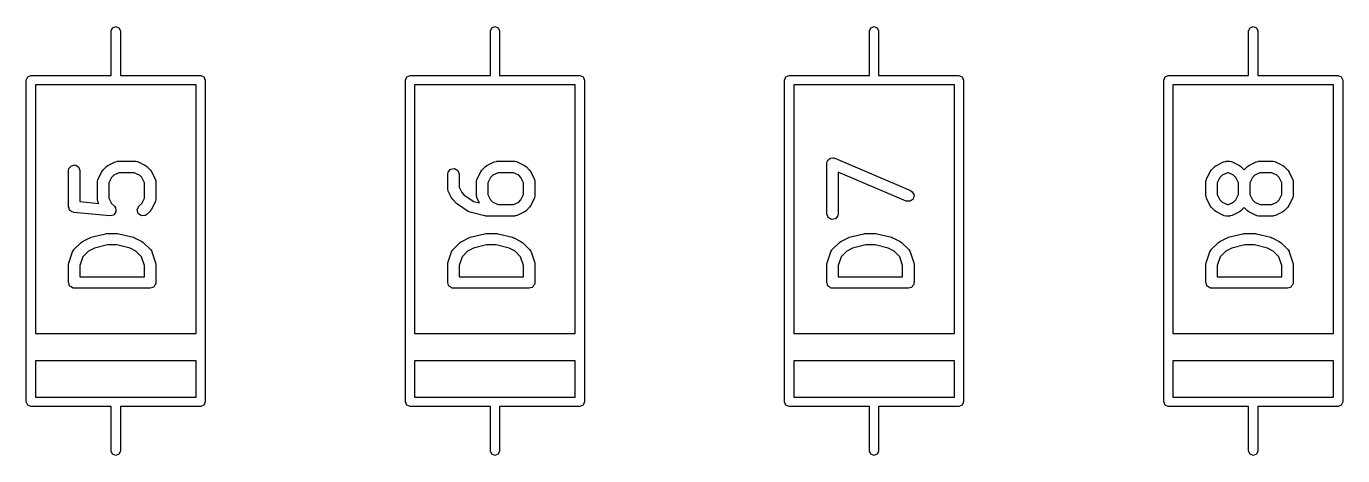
# Model space of a CAD drawing. Extents: x 128.5 to 208.6, y -109.7 to -29.3.
# Drawn here: x 128.82 to 146.18, y -88.02 to -82.36 of the extents above; entities that cross this region are included whole.
import ezdxf

# ---------------------------------------------------------------- set-up
doc = ezdxf.new("R2010")
doc.units = 0
doc.layers.add('BLACK', color=7, linetype='CONTINUOUS')

msp = doc.modelspace()

# ---------------------------------------------------------------- linework, layer by layer
at = {"layer": 'BLACK', "linetype": 'CONTINUOUS'}
for p, q in [((129.94, -82.42), (129.958, -82.3776)), ((129.94, -83.01), (129.94, -82.42)), ((129.958, -82.3776), (130, -82.36)), ((130, -82.36), (130.042, -82.3776)), ((130.042, -82.3776), (130.06, -82.42)), ((130.06, -82.42), (130.06, -83.01)), ((134.94, -82.42), (134.958, -82.3776)), ((134.94, -83.01), (134.94, -82.42)), ((134.958, -82.3776), (135, -82.36)), ((135, -82.36), (135.042, -82.3776)), ((135.042, -82.3776), (135.06, -82.42)), ((135.06, -82.42), (135.06, -83.01)), ((139.94, -82.42), (139.958, -82.3776)), ((139.94, -83.01), (139.94, -82.42)), ((139.958, -82.3776), (140, -82.36)), ((140, -82.36), (140.042, -82.3776)), ((140.042, -82.3776), (140.06, -82.42)), ((140.06, -82.42), (140.06, -83.01)), ((144.94, -82.42), (144.958, -82.3776)), ((144.94, -83.01), (144.94, -82.42)), ((144.958, -82.3776), (145, -82.36)), ((145, -82.36), (145.042, -82.3776)), ((145.042, -82.3776), (145.06, -82.42)), ((145.06, -82.42), (145.06, -83.01)), ((128.82, -83.07), (128.838, -83.0276)), ((128.82, -87.31), (128.82, -83.07)), ((128.838, -83.0276), (128.88, -83.01)), ((128.88, -83.01), (129.94, -83.01)), ((131.06, -83.13), (128.94, -83.13)), ((128.94, -83.13), (128.94, -86.41)), ((130.06, -83.01), (131.12, -83.01)), ((131.06, -86.41), (131.06, -83.13)), ((131.12, -83.01), (131.162, -83.0276)), ((131.162, -83.0276), (131.18, -83.07)), ((131.18, -83.07), (131.18, -87.31)), ((133.82, -83.07), (133.838, -83.0276)), ((133.82, -87.31), (133.82, -83.07)), ((133.838, -83.0276), (133.88, -83.01)), ((133.88, -83.01), (134.94, -83.01)), ((136.06, -83.13), (133.94, -83.13)), ((133.94, -83.13), (133.94, -86.41)), ((135.06, -83.01), (136.12, -83.01)), ((136.06, -86.41), (136.06, -83.13)), ((136.12, -83.01), (136.162, -83.0276)), ((136.162, -83.0276), (136.18, -83.07)), ((136.18, -83.07), (136.18, -87.31)), ((138.82, -83.07), (138.838, -83.0276)), ((138.82, -87.31), (138.82, -83.07)), ((138.838, -83.0276), (138.88, -83.01)), ((138.88, -83.01), (139.94, -83.01)), ((141.06, -83.13), (138.94, -83.13)), ((138.94, -83.13), (138.94, -86.41)), ((140.06, -83.01), (141.12, -83.01)), ((141.06, -86.41), (141.06, -83.13)), ((141.12, -83.01), (141.162, -83.0276)), ((141.162, -83.0276), (141.18, -83.07)), ((141.18, -83.07), (141.18, -87.31)), ((143.82, -83.07), (143.838, -83.0276)), ((143.82, -87.31), (143.82, -83.07)), ((143.838, -83.0276), (143.88, -83.01)), ((143.88, -83.01), (144.94, -83.01)), ((146.06, -83.13), (143.94, -83.13)), ((143.94, -83.13), (143.94, -86.41)), ((145.06, -83.01), (146.12, -83.01)), ((146.06, -86.41), (146.06, -83.13)), ((146.12, -83.01), (146.162, -83.0276)), ((146.162, -83.0276), (146.18, -83.07)), ((146.18, -83.07), (146.18, -87.31)), ((129.415, -84.197), (129.465, -84.188)), ((129.465, -84.188), (129.51, -84.2137)), ((129.876, -84.2089), (129.894, -84.196)), ((129.894, -84.196), (129.895, -84.1948)), ((129.895, -84.1948), (129.99, -84.1472)), ((129.99, -84.1472), (130.015, -84.1398)), ((130.015, -84.1398), (130.02, -84.1408)), ((130.02, -84.1408), (130.024, -84.1393)), ((130.024, -84.1393), (130.262, -84.1393)), ((130.262, -84.1393), (130.288, -84.1438)), ((130.288, -84.1438), (130.291, -84.1467)), ((130.291, -84.1467), (130.295, -84.1472)), ((130.295, -84.1472), (130.391, -84.1948)), ((130.391, -84.1948), (130.409, -84.2082)), ((134.876, -84.2089), (134.894, -84.196)), ((134.894, -84.196), (134.895, -84.1948)), ((134.895, -84.1948), (134.99, -84.1472)), ((134.99, -84.1472), (135.015, -84.1398)), ((135.015, -84.1398), (135.02, -84.1408)), ((135.02, -84.1408), (135.024, -84.1393)), ((135.024, -84.1393), (135.262, -84.1393)), ((135.262, -84.1393), (135.288, -84.1438)), ((135.288, -84.1438), (135.291, -84.1467)), ((135.291, -84.1467), (135.295, -84.1472)), ((135.295, -84.1472), (135.391, -84.1948)), ((135.391, -84.1948), (135.409, -84.2082)), ((139.377, -84.1667), (139.382, -84.141)), ((139.377, -84.8333), (139.377, -84.1667)), ((139.382, -84.141), (139.388, -84.1342)), ((139.388, -84.1342), (139.39, -84.1256)), ((139.39, -84.1256), (139.404, -84.1151)), ((139.404, -84.1151), (139.415, -84.1017)), ((139.415, -84.1017), (139.424, -84.1002)), ((139.424, -84.1002), (139.431, -84.0949)), ((139.431, -84.0949), (139.448, -84.0958)), ((139.448, -84.0958), (139.465, -84.0928)), ((139.465, -84.0928), (139.473, -84.0972)), ((139.473, -84.0972), (139.482, -84.0977)), ((139.482, -84.0977), (140.482, -84.5263)), ((144.495, -84.2089), (144.513, -84.196)), ((144.513, -84.196), (144.514, -84.1948)), ((144.514, -84.1948), (144.609, -84.1472)), ((144.609, -84.1472), (144.634, -84.1398)), ((144.634, -84.1398), (144.639, -84.1408)), ((144.639, -84.1408), (144.643, -84.1393)), ((144.643, -84.1393), (144.69, -84.1393)), ((144.69, -84.1393), (144.716, -84.1438)), ((144.716, -84.1438), (144.72, -84.1467)), ((144.72, -84.1467), (144.724, -84.1472)), ((144.724, -84.1472), (144.819, -84.1948)), ((144.819, -84.1948), (144.837, -84.2082)), ((144.923, -84.2089), (144.942, -84.196)), ((144.942, -84.196), (144.943, -84.1948)), ((144.943, -84.1948), (145.038, -84.1472)), ((145.038, -84.1472), (145.063, -84.1398)), ((145.063, -84.1398), (145.067, -84.1408)), ((145.067, -84.1408), (145.071, -84.1393)), ((145.071, -84.1393), (145.262, -84.1393)), ((145.262, -84.1393), (145.288, -84.1438)), ((145.288, -84.1438), (145.291, -84.1467)), ((145.291, -84.1467), (145.295, -84.1472)), ((145.295, -84.1472), (145.391, -84.1948)), ((145.391, -84.1948), (145.409, -84.2082)), ((129.377, -84.2619), (129.382, -84.2363)), ((129.377, -84.7381), (129.377, -84.2619)), ((129.382, -84.2363), (129.415, -84.197)), ((129.51, -84.2137), (129.527, -84.2619)), ((129.527, -84.2619), (129.527, -84.6702)), ((129.766, -84.3712), (129.814, -84.276)), ((129.814, -84.276), (129.827, -84.258)), ((129.827, -84.258), (129.828, -84.2565)), ((129.828, -84.2565), (129.876, -84.2089)), ((129.943, -84.3539), (129.908, -84.4225)), ((129.973, -84.3235), (129.943, -84.3539)), ((130.042, -84.2893), (129.973, -84.3235)), ((130.244, -84.2893), (130.042, -84.2893)), ((130.313, -84.3235), (130.244, -84.2893)), ((130.343, -84.3539), (130.313, -84.3235)), ((130.377, -84.4225), (130.343, -84.3539)), ((130.409, -84.2082), (130.41, -84.2089)), ((130.41, -84.2089), (130.458, -84.2565)), ((130.458, -84.2565), (130.471, -84.2749)), ((130.471, -84.2749), (130.472, -84.276)), ((130.472, -84.276), (130.519, -84.3712)), ((134.377, -84.3095), (134.382, -84.2839)), ((134.377, -84.5), (134.377, -84.3095)), ((134.382, -84.2839), (134.415, -84.2446)), ((134.415, -84.2446), (134.465, -84.2357)), ((134.465, -84.2357), (134.51, -84.2613)), ((134.51, -84.2613), (134.527, -84.3095)), ((134.527, -84.3095), (134.527, -84.4823)), ((134.766, -84.3712), (134.814, -84.276)), ((134.814, -84.276), (134.827, -84.258)), ((134.827, -84.258), (134.828, -84.2565)), ((134.828, -84.2565), (134.876, -84.2089)), ((134.943, -84.3539), (134.908, -84.4225)), ((134.973, -84.3235), (134.943, -84.3539)), ((135.042, -84.2893), (134.973, -84.3235)), ((135.244, -84.2893), (135.042, -84.2893)), ((135.313, -84.3235), (135.244, -84.2893)), ((135.343, -84.3539), (135.313, -84.3235)), ((135.377, -84.4225), (135.343, -84.3539)), ((135.409, -84.2082), (135.41, -84.2089)), ((135.41, -84.2089), (135.458, -84.2565)), ((135.458, -84.2565), (135.471, -84.2749)), ((135.471, -84.2749), (135.472, -84.276)), ((135.472, -84.276), (135.519, -84.3712)), ((140.423, -84.6642), (139.527, -84.2804)), ((139.527, -84.2804), (139.527, -84.8333)), ((144.385, -84.3712), (144.433, -84.276)), ((144.433, -84.276), (144.446, -84.258)), ((144.446, -84.258), (144.447, -84.2565)), ((144.447, -84.2565), (144.495, -84.2089)), ((144.562, -84.3539), (144.527, -84.4225)), ((144.592, -84.3235), (144.562, -84.3539)), ((144.661, -84.2893), (144.592, -84.3235)), ((144.673, -84.2893), (144.661, -84.2893)), ((144.741, -84.3235), (144.673, -84.2893)), ((144.772, -84.3539), (144.741, -84.3235)), ((144.806, -84.4225), (144.772, -84.3539)), ((144.837, -84.2082), (144.839, -84.2089)), ((144.839, -84.2089), (144.881, -84.2511)), ((144.881, -84.2511), (144.923, -84.2089)), ((144.99, -84.3539), (144.956, -84.4225)), ((145.021, -84.3235), (144.99, -84.3539)), ((145.089, -84.2893), (145.021, -84.3235)), ((145.244, -84.2893), (145.089, -84.2893)), ((145.313, -84.3235), (145.244, -84.2893)), ((145.343, -84.3539), (145.313, -84.3235)), ((145.377, -84.4225), (145.343, -84.3539)), ((145.409, -84.2082), (145.41, -84.2089)), ((145.41, -84.2089), (145.458, -84.2565)), ((145.458, -84.2565), (145.471, -84.2749)), ((145.471, -84.2749), (145.472, -84.276)), ((145.472, -84.276), (145.519, -84.3712)), ((129.758, -84.4048), (129.763, -84.3791)), ((129.758, -84.6429), (129.758, -84.4048)), ((129.763, -84.3791), (129.766, -84.3757)), ((129.766, -84.3757), (129.766, -84.3712)), ((129.908, -84.4225), (129.908, -84.6252)), ((130.377, -84.6252), (130.377, -84.4225)), ((130.519, -84.3712), (130.527, -84.3962)), ((130.527, -84.3962), (130.526, -84.4005)), ((130.526, -84.4005), (130.527, -84.4048)), ((130.527, -84.4048), (130.527, -84.6429)), ((134.379, -84.5042), (134.377, -84.5)), ((134.378, -84.5086), (134.379, -84.5042)), ((134.385, -84.5335), (134.378, -84.5086)), ((134.433, -84.6288), (134.385, -84.5335)), ((134.527, -84.4823), (134.562, -84.5508)), ((134.758, -84.4048), (134.763, -84.3791)), ((134.758, -84.5952), (134.758, -84.4048)), ((134.763, -84.3791), (134.766, -84.3757)), ((134.766, -84.3757), (134.766, -84.3712)), ((134.908, -84.4225), (134.908, -84.5775)), ((135.377, -84.5775), (135.377, -84.4225)), ((135.519, -84.3712), (135.527, -84.3962)), ((135.527, -84.3962), (135.526, -84.4005)), ((135.526, -84.4005), (135.527, -84.4048)), ((135.527, -84.4048), (135.527, -84.5952)), ((140.482, -84.5263), (140.504, -84.5406)), ((140.504, -84.5406), (140.527, -84.5864)), ((144.377, -84.4048), (144.382, -84.3791)), ((144.377, -84.5952), (144.377, -84.4048)), ((144.382, -84.3791), (144.385, -84.3757)), ((144.385, -84.3757), (144.385, -84.3712)), ((144.527, -84.4225), (144.527, -84.5775)), ((144.806, -84.5775), (144.806, -84.4225)), ((144.956, -84.4225), (144.956, -84.5775)), ((145.377, -84.5775), (145.377, -84.4225)), ((145.519, -84.3712), (145.527, -84.3962)), ((145.527, -84.3962), (145.526, -84.4005)), ((145.526, -84.4005), (145.527, -84.4048)), ((145.527, -84.4048), (145.527, -84.5952)), ((129.527, -84.6702), (129.776, -84.695)), ((129.76, -84.6471), (129.758, -84.6429)), ((129.759, -84.6514), (129.76, -84.6471)), ((129.766, -84.6764), (129.759, -84.6514)), ((129.776, -84.695), (129.766, -84.6764)), ((129.908, -84.6252), (129.943, -84.6937)), ((129.943, -84.6937), (129.982, -84.7327)), ((130.304, -84.7327), (130.343, -84.6937)), ((130.343, -84.6937), (130.377, -84.6252)), ((130.519, -84.6764), (130.472, -84.7716)), ((130.52, -84.6719), (130.519, -84.6764)), ((130.523, -84.6685), (130.52, -84.6719)), ((130.527, -84.6429), (130.523, -84.6685)), ((134.434, -84.6299), (134.433, -84.6288)), ((134.447, -84.6483), (134.434, -84.6299)), ((134.495, -84.6959), (134.447, -84.6483)), ((134.498, -84.6974), (134.495, -84.6959)), ((134.506, -84.7053), (134.498, -84.6974)), ((134.649, -84.8005), (134.506, -84.7053)), ((134.562, -84.5508), (134.595, -84.5846)), ((134.595, -84.5846), (134.721, -84.6685)), ((134.721, -84.6685), (134.795, -84.687)), ((134.76, -84.5995), (134.758, -84.5952)), ((134.759, -84.6038), (134.76, -84.5995)), ((134.766, -84.6288), (134.759, -84.6038)), ((134.795, -84.687), (134.766, -84.6288)), ((134.908, -84.5775), (134.943, -84.646)), ((134.943, -84.646), (134.973, -84.6765)), ((134.973, -84.6765), (135.042, -84.7107)), ((135.042, -84.7107), (135.244, -84.7107)), ((135.244, -84.7107), (135.313, -84.6765)), ((135.313, -84.6765), (135.343, -84.646)), ((135.343, -84.646), (135.377, -84.5775)), ((135.519, -84.6288), (135.472, -84.724)), ((135.52, -84.6243), (135.519, -84.6288)), ((135.523, -84.6209), (135.52, -84.6243)), ((135.527, -84.5952), (135.523, -84.6209)), ((140.474, -84.667), (140.423, -84.6642)), ((140.515, -84.6363), (140.474, -84.667)), ((140.527, -84.5864), (140.515, -84.6363)), ((144.379, -84.5995), (144.377, -84.5952)), ((144.378, -84.6038), (144.379, -84.5995)), ((144.385, -84.6288), (144.378, -84.6038)), ((144.433, -84.724), (144.385, -84.6288)), ((144.527, -84.5775), (144.562, -84.646)), ((144.562, -84.646), (144.592, -84.6765)), ((144.592, -84.6765), (144.661, -84.7107)), ((144.661, -84.7107), (144.673, -84.7107)), ((144.673, -84.7107), (144.741, -84.6765)), ((144.741, -84.6765), (144.772, -84.646)), ((144.772, -84.646), (144.806, -84.5775)), ((144.956, -84.5775), (144.99, -84.646)), ((144.99, -84.646), (145.021, -84.6765)), ((145.021, -84.6765), (145.089, -84.7107)), ((145.089, -84.7107), (145.244, -84.7107)), ((145.244, -84.7107), (145.313, -84.6765)), ((145.313, -84.6765), (145.343, -84.646)), ((145.343, -84.646), (145.377, -84.5775)), ((145.519, -84.6288), (145.472, -84.724)), ((145.52, -84.6243), (145.519, -84.6288)), ((145.523, -84.6209), (145.52, -84.6243)), ((145.527, -84.5952), (145.523, -84.6209)), ((129.383, -84.7531), (129.377, -84.7381)), ((129.384, -84.7689), (129.383, -84.7531)), ((129.391, -84.7765), (129.384, -84.7689)), ((129.395, -84.7863), (129.391, -84.7765)), ((129.409, -84.7943), (129.395, -84.7863)), ((129.42, -84.8057), (129.409, -84.7943)), ((129.437, -84.8104), (129.42, -84.8057)), ((129.439, -84.812), (129.437, -84.8104)), ((129.441, -84.8116), (129.439, -84.812)), ((129.445, -84.8127), (129.441, -84.8116)), ((129.921, -84.8603), (129.445, -84.8127)), ((129.922, -84.8602), (129.921, -84.8603)), ((129.946, -84.8539), (129.922, -84.8604)), ((129.922, -84.8604), (129.922, -84.8602)), ((129.971, -84.8477), (129.946, -84.8539)), ((129.972, -84.8472), (129.971, -84.8473)), ((129.971, -84.8473), (129.971, -84.8477)), ((129.986, -84.8265), (129.972, -84.8472)), ((129.982, -84.7327), (129.997, -84.754)), ((130.001, -84.806), (129.986, -84.8265)), ((129.997, -84.754), (129.997, -84.7545)), ((129.997, -84.7545), (129.997, -84.7549)), ((129.997, -84.7549), (129.999, -84.78)), ((129.999, -84.78), (130.001, -84.8051)), ((130.001, -84.8051), (130.001, -84.8055)), ((130.001, -84.8055), (130.001, -84.806)), ((130.282, -84.7792), (130.304, -84.7327)), ((130.296, -84.8287), (130.282, -84.7792)), ((130.338, -84.8582), (130.296, -84.8287)), ((130.389, -84.8537), (130.338, -84.8582)), ((130.41, -84.8387), (130.389, -84.8537)), ((130.458, -84.7911), (130.41, -84.8387)), ((130.472, -84.7716), (130.458, -84.7896)), ((130.458, -84.7896), (130.458, -84.7911)), ((134.649, -84.8006), (134.649, -84.8005)), ((134.672, -84.8109), (134.649, -84.8006)), ((134.863, -84.8585), (134.672, -84.8109)), ((134.866, -84.8581), (134.863, -84.8585)), ((134.881, -84.8607), (134.866, -84.8581)), ((135.262, -84.8607), (134.881, -84.8607)), ((135.266, -84.8592), (135.262, -84.8607)), ((135.27, -84.8602), (135.266, -84.8592)), ((135.295, -84.8528), (135.27, -84.8602)), ((135.391, -84.8052), (135.295, -84.8528)), ((135.392, -84.804), (135.391, -84.8052)), ((135.41, -84.7911), (135.392, -84.804)), ((135.458, -84.7435), (135.41, -84.7911)), ((135.472, -84.724), (135.458, -84.742)), ((135.458, -84.742), (135.458, -84.7435)), ((139.395, -84.8815), (139.377, -84.8333)), ((139.439, -84.9072), (139.395, -84.8815)), ((139.523, -84.859), (139.49, -84.8983)), ((139.527, -84.8333), (139.523, -84.859)), ((144.434, -84.7251), (144.433, -84.724)), ((144.447, -84.7435), (144.434, -84.7251)), ((144.495, -84.7911), (144.447, -84.7435)), ((144.496, -84.7918), (144.495, -84.7911)), ((144.514, -84.8052), (144.496, -84.7918)), ((144.609, -84.8528), (144.514, -84.8052)), ((144.614, -84.8533), (144.609, -84.8528)), ((144.617, -84.8562), (144.614, -84.8533)), ((144.643, -84.8607), (144.617, -84.8562)), ((144.69, -84.8607), (144.643, -84.8607)), ((144.695, -84.8592), (144.69, -84.8607)), ((144.699, -84.8602), (144.695, -84.8592)), ((144.724, -84.8528), (144.699, -84.8602)), ((144.819, -84.8052), (144.724, -84.8528)), ((144.82, -84.804), (144.819, -84.8052)), ((144.839, -84.7911), (144.82, -84.804)), ((144.881, -84.7489), (144.839, -84.7911)), ((144.923, -84.7911), (144.881, -84.7489)), ((144.925, -84.7918), (144.923, -84.7911)), ((144.943, -84.8052), (144.925, -84.7918)), ((145.038, -84.8528), (144.943, -84.8052)), ((145.042, -84.8533), (145.038, -84.8528)), ((145.046, -84.8562), (145.042, -84.8533)), ((145.071, -84.8607), (145.046, -84.8562)), ((145.262, -84.8607), (145.071, -84.8607)), ((145.266, -84.8592), (145.262, -84.8607)), ((145.27, -84.8602), (145.266, -84.8592)), ((145.295, -84.8528), (145.27, -84.8602)), ((145.391, -84.8052), (145.295, -84.8528)), ((145.392, -84.804), (145.391, -84.8052)), ((145.41, -84.7911), (145.392, -84.804)), ((145.458, -84.7435), (145.41, -84.7911)), ((145.472, -84.724), (145.458, -84.742)), ((145.458, -84.742), (145.458, -84.7435)), ((139.49, -84.8983), (139.439, -84.9072)), ((129.447, -85.3041), (129.542, -85.2089)), ((129.542, -85.2089), (129.561, -85.196)), ((129.561, -85.196), (129.562, -85.1948)), ((129.562, -85.1948), (129.657, -85.1472)), ((129.657, -85.1472), (129.669, -85.1435)), ((129.669, -85.1435), (129.672, -85.1415)), ((129.672, -85.1415), (129.863, -85.0939)), ((129.863, -85.0939), (129.878, -85.0929)), ((129.878, -85.0929), (129.881, -85.0917)), ((129.881, -85.0917), (130.024, -85.0917)), ((130.024, -85.0917), (130.039, -85.0943)), ((130.039, -85.0943), (130.042, -85.0939)), ((130.042, -85.0939), (130.232, -85.1415)), ((130.232, -85.1415), (130.244, -85.1468)), ((130.244, -85.1468), (130.248, -85.1472)), ((130.248, -85.1472), (130.343, -85.1948)), ((130.343, -85.1948), (130.361, -85.2082)), ((130.361, -85.2082), (130.363, -85.2089)), ((130.363, -85.2089), (130.458, -85.3041)), ((134.447, -85.3041), (134.542, -85.2089)), ((134.542, -85.2089), (134.561, -85.196)), ((134.561, -85.196), (134.562, -85.1948)), ((134.562, -85.1948), (134.657, -85.1472)), ((134.657, -85.1472), (134.669, -85.1435)), ((134.669, -85.1435), (134.672, -85.1415)), ((134.672, -85.1415), (134.863, -85.0939)), ((134.863, -85.0939), (134.878, -85.0929)), ((134.878, -85.0929), (134.881, -85.0917)), ((134.881, -85.0917), (135.024, -85.0917)), ((135.024, -85.0917), (135.039, -85.0943)), ((135.039, -85.0943), (135.042, -85.0939)), ((135.042, -85.0939), (135.232, -85.1415)), ((135.232, -85.1415), (135.244, -85.1468)), ((135.244, -85.1468), (135.248, -85.1472)), ((135.248, -85.1472), (135.343, -85.1948)), ((135.343, -85.1948), (135.361, -85.2082)), ((135.361, -85.2082), (135.363, -85.2089)), ((135.363, -85.2089), (135.458, -85.3041)), ((139.447, -85.3041), (139.542, -85.2089)), ((139.542, -85.2089), (139.561, -85.196)), ((139.561, -85.196), (139.562, -85.1948)), ((139.562, -85.1948), (139.657, -85.1472)), ((139.657, -85.1472), (139.669, -85.1435)), ((139.669, -85.1435), (139.672, -85.1415)), ((139.672, -85.1415), (139.863, -85.0939)), ((139.863, -85.0939), (139.878, -85.0929)), ((139.878, -85.0929), (139.881, -85.0917)), ((139.881, -85.0917), (140.024, -85.0917)), ((140.024, -85.0917), (140.039, -85.0943)), ((140.039, -85.0943), (140.042, -85.0939)), ((140.042, -85.0939), (140.232, -85.1415)), ((140.232, -85.1415), (140.244, -85.1468)), ((140.244, -85.1468), (140.248, -85.1472)), ((140.248, -85.1472), (140.343, -85.1948)), ((140.343, -85.1948), (140.361, -85.2082)), ((140.361, -85.2082), (140.363, -85.2089)), ((140.363, -85.2089), (140.458, -85.3041)), ((144.447, -85.3041), (144.542, -85.2089)), ((144.542, -85.2089), (144.561, -85.196)), ((144.561, -85.196), (144.562, -85.1948)), ((144.562, -85.1948), (144.657, -85.1472)), ((144.657, -85.1472), (144.669, -85.1435)), ((144.669, -85.1435), (144.672, -85.1415)), ((144.672, -85.1415), (144.863, -85.0939)), ((144.863, -85.0939), (144.878, -85.0929)), ((144.878, -85.0929), (144.881, -85.0917)), ((144.881, -85.0917), (145.024, -85.0917)), ((145.024, -85.0917), (145.039, -85.0943)), ((145.039, -85.0943), (145.042, -85.0939)), ((145.042, -85.0939), (145.232, -85.1415)), ((145.232, -85.1415), (145.244, -85.1468)), ((145.244, -85.1468), (145.248, -85.1472)), ((145.248, -85.1472), (145.343, -85.1948)), ((145.343, -85.1948), (145.361, -85.2082)), ((145.361, -85.2082), (145.363, -85.2089)), ((145.363, -85.2089), (145.458, -85.3041)), ((129.381, -85.4763), (129.429, -85.3334)), ((129.429, -85.3334), (129.441, -85.3105)), ((129.441, -85.3105), (129.445, -85.3082)), ((129.445, -85.3082), (129.447, -85.3041)), ((129.566, -85.3977), (129.527, -85.5122)), ((129.64, -85.3235), (129.566, -85.3977)), ((129.717, -85.285), (129.64, -85.3235)), ((129.89, -85.2417), (129.717, -85.285)), ((130.015, -85.2417), (129.89, -85.2417)), ((130.188, -85.285), (130.015, -85.2417)), ((130.265, -85.3235), (130.188, -85.285)), ((130.339, -85.3977), (130.265, -85.3235)), ((130.377, -85.5122), (130.339, -85.3977)), ((130.458, -85.3041), (130.473, -85.3254)), ((130.473, -85.3254), (130.473, -85.3299)), ((130.473, -85.3299), (130.476, -85.3334)), ((130.476, -85.3334), (130.524, -85.4763)), ((134.381, -85.4763), (134.429, -85.3334)), ((134.429, -85.3334), (134.441, -85.3105)), ((134.441, -85.3105), (134.445, -85.3082)), ((134.445, -85.3082), (134.447, -85.3041)), ((134.566, -85.3977), (134.527, -85.5122)), ((134.64, -85.3235), (134.566, -85.3977)), ((134.717, -85.285), (134.64, -85.3235)), ((134.89, -85.2417), (134.717, -85.285)), ((135.015, -85.2417), (134.89, -85.2417)), ((135.188, -85.285), (135.015, -85.2417)), ((135.265, -85.3235), (135.188, -85.285)), ((135.339, -85.3977), (135.265, -85.3235)), ((135.377, -85.5122), (135.339, -85.3977)), ((135.458, -85.3041), (135.473, -85.3254)), ((135.473, -85.3254), (135.473, -85.3299)), ((135.473, -85.3299), (135.476, -85.3334)), ((135.476, -85.3334), (135.524, -85.4763)), ((139.381, -85.4763), (139.429, -85.3334)), ((139.429, -85.3334), (139.441, -85.3105)), ((139.441, -85.3105), (139.445, -85.3082)), ((139.445, -85.3082), (139.447, -85.3041)), ((139.566, -85.3977), (139.527, -85.5122)), ((139.64, -85.3235), (139.566, -85.3977)), ((139.717, -85.285), (139.64, -85.3235)), ((139.89, -85.2417), (139.717, -85.285)), ((140.015, -85.2417), (139.89, -85.2417)), ((140.188, -85.285), (140.015, -85.2417)), ((140.265, -85.3235), (140.188, -85.285)), ((140.339, -85.3977), (140.265, -85.3235)), ((140.377, -85.5122), (140.339, -85.3977)), ((140.458, -85.3041), (140.473, -85.3254)), ((140.473, -85.3254), (140.473, -85.3299)), ((140.473, -85.3299), (140.476, -85.3334)), ((140.476, -85.3334), (140.524, -85.4763)), ((144.381, -85.4763), (144.429, -85.3334)), ((144.429, -85.3334), (144.441, -85.3105)), ((144.441, -85.3105), (144.445, -85.3082)), ((144.445, -85.3082), (144.447, -85.3041)), ((144.566, -85.3977), (144.527, -85.5122)), ((144.64, -85.3235), (144.566, -85.3977)), ((144.717, -85.285), (144.64, -85.3235)), ((144.89, -85.2417), (144.717, -85.285)), ((145.015, -85.2417), (144.89, -85.2417)), ((145.188, -85.285), (145.015, -85.2417)), ((145.265, -85.3235), (145.188, -85.285)), ((145.339, -85.3977), (145.265, -85.3235)), ((145.377, -85.5122), (145.339, -85.3977)), ((145.458, -85.3041), (145.473, -85.3254)), ((145.473, -85.3254), (145.473, -85.3299)), ((145.473, -85.3299), (145.476, -85.3334)), ((145.476, -85.3334), (145.524, -85.4763)), ((129.377, -85.5), (129.381, -85.4779)), ((129.377, -85.7381), (129.377, -85.5)), ((129.381, -85.4779), (129.381, -85.4763)), ((129.527, -85.5122), (129.527, -85.6631)), ((130.377, -85.6631), (130.377, -85.5122)), ((130.524, -85.4763), (130.527, -85.4985)), ((130.527, -85.4985), (130.527, -85.5)), ((130.527, -85.5), (130.527, -85.7381)), ((134.377, -85.5), (134.381, -85.4779)), ((134.377, -85.7381), (134.377, -85.5)), ((134.381, -85.4779), (134.381, -85.4763)), ((134.527, -85.5122), (134.527, -85.6631)), ((135.377, -85.6631), (135.377, -85.5122)), ((135.524, -85.4763), (135.527, -85.4985)), ((135.527, -85.4985), (135.527, -85.5)), ((135.527, -85.5), (135.527, -85.7381)), ((139.377, -85.5), (139.381, -85.4779)), ((139.377, -85.7381), (139.377, -85.5)), ((139.381, -85.4779), (139.381, -85.4763)), ((139.527, -85.5122), (139.527, -85.6631)), ((140.377, -85.6631), (140.377, -85.5122)), ((140.524, -85.4763), (140.527, -85.4985)), ((140.527, -85.4985), (140.527, -85.5)), ((140.527, -85.5), (140.527, -85.7381)), ((144.377, -85.5), (144.381, -85.4779)), ((144.377, -85.7381), (144.377, -85.5)), ((144.381, -85.4779), (144.381, -85.4763)), ((144.527, -85.5122), (144.527, -85.6631)), ((145.377, -85.6631), (145.377, -85.5122)), ((145.524, -85.4763), (145.527, -85.4985)), ((145.527, -85.4985), (145.527, -85.5)), ((145.527, -85.5), (145.527, -85.7381)), ((129.384, -85.7564), (129.377, -85.7381)), ((129.387, -85.7756), (129.384, -85.7564)), ((129.527, -85.6631), (130.377, -85.6631)), ((130.525, -85.754), (130.523, -85.7637)), ((130.526, -85.7511), (130.525, -85.754)), ((130.527, -85.7381), (130.526, -85.7478)), ((130.526, -85.7478), (130.526, -85.7511)), ((134.384, -85.7564), (134.377, -85.7381)), ((134.387, -85.7756), (134.384, -85.7564)), ((134.527, -85.6631), (135.377, -85.6631)), ((135.525, -85.754), (135.523, -85.7637)), ((135.526, -85.7511), (135.525, -85.754)), ((135.527, -85.7381), (135.526, -85.7478)), ((135.526, -85.7478), (135.526, -85.7511)), ((139.384, -85.7564), (139.377, -85.7381)), ((139.387, -85.7756), (139.384, -85.7564)), ((139.527, -85.6631), (140.377, -85.6631)), ((140.525, -85.754), (140.523, -85.7637)), ((140.526, -85.7511), (140.525, -85.754)), ((140.527, -85.7381), (140.526, -85.7478)), ((140.526, -85.7478), (140.526, -85.7511)), ((144.384, -85.7564), (144.377, -85.7381)), ((144.387, -85.7756), (144.384, -85.7564)), ((144.527, -85.6631), (145.377, -85.6631)), ((145.525, -85.754), (145.523, -85.7637)), ((145.526, -85.7511), (145.525, -85.754)), ((145.527, -85.7381), (145.526, -85.7478)), ((145.526, -85.7478), (145.526, -85.7511)), ((129.393, -85.7799), (129.387, -85.7756)), ((129.395, -85.7863), (129.393, -85.7799)), ((129.412, -85.796), (129.395, -85.7863)), ((129.427, -85.8086), (129.412, -85.796)), ((129.436, -85.8103), (129.427, -85.8086)), ((129.439, -85.812), (129.436, -85.8103)), ((129.443, -85.8114), (129.439, -85.812)), ((129.452, -85.8131), (129.443, -85.8114)), ((130.452, -85.8131), (129.452, -85.8131)), ((130.471, -85.8064), (130.452, -85.8131)), ((130.49, -85.803), (130.471, -85.8064)), ((130.494, -85.7979), (130.49, -85.803)), ((130.501, -85.7955), (130.494, -85.7979)), ((130.51, -85.7787), (130.501, -85.7955)), ((130.523, -85.7637), (130.51, -85.7787)), ((134.393, -85.7799), (134.387, -85.7756)), ((134.395, -85.7863), (134.393, -85.7799)), ((134.412, -85.796), (134.395, -85.7863)), ((134.427, -85.8086), (134.412, -85.796)), ((134.436, -85.8103), (134.427, -85.8086)), ((134.439, -85.812), (134.436, -85.8103)), ((134.443, -85.8114), (134.439, -85.812)), ((134.452, -85.8131), (134.443, -85.8114)), ((135.452, -85.8131), (134.452, -85.8131)), ((135.471, -85.8064), (135.452, -85.8131)), ((135.49, -85.803), (135.471, -85.8064)), ((135.494, -85.7979), (135.49, -85.803)), ((135.501, -85.7955), (135.494, -85.7979)), ((135.51, -85.7787), (135.501, -85.7955)), ((135.523, -85.7637), (135.51, -85.7787)), ((139.393, -85.7799), (139.387, -85.7756)), ((139.395, -85.7863), (139.393, -85.7799)), ((139.412, -85.796), (139.395, -85.7863)), ((139.427, -85.8086), (139.412, -85.796)), ((139.436, -85.8103), (139.427, -85.8086)), ((139.439, -85.812), (139.436, -85.8103)), ((139.443, -85.8114), (139.439, -85.812)), ((139.452, -85.8131), (139.443, -85.8114)), ((140.452, -85.8131), (139.452, -85.8131)), ((140.471, -85.8064), (140.452, -85.8131)), ((140.49, -85.803), (140.471, -85.8064)), ((140.494, -85.7979), (140.49, -85.803)), ((140.501, -85.7955), (140.494, -85.7979)), ((140.51, -85.7787), (140.501, -85.7955)), ((140.523, -85.7637), (140.51, -85.7787)), ((144.393, -85.7799), (144.387, -85.7756)), ((144.395, -85.7863), (144.393, -85.7799)), ((144.412, -85.796), (144.395, -85.7863)), ((144.427, -85.8086), (144.412, -85.796)), ((144.436, -85.8103), (144.427, -85.8086)), ((144.439, -85.812), (144.436, -85.8103)), ((144.443, -85.8114), (144.439, -85.812)), ((144.452, -85.8131), (144.443, -85.8114)), ((145.452, -85.8131), (144.452, -85.8131)), ((145.471, -85.8064), (145.452, -85.8131)), ((145.49, -85.803), (145.471, -85.8064)), ((145.494, -85.7979), (145.49, -85.803)), ((145.501, -85.7955), (145.494, -85.7979)), ((145.51, -85.7787), (145.501, -85.7955)), ((145.523, -85.7637), (145.51, -85.7787)), ((128.94, -86.41), (131.06, -86.41)), ((133.94, -86.41), (136.06, -86.41)), ((138.94, -86.41), (141.06, -86.41)), ((143.94, -86.41), (146.06, -86.41)), ((128.94, -86.77), (128.94, -87.25)), ((131.06, -86.77), (128.94, -86.77)), ((131.06, -87.25), (131.06, -86.77)), ((133.94, -86.77), (133.94, -87.25)), ((136.06, -86.77), (133.94, -86.77)), ((136.06, -87.25), (136.06, -86.77)), ((138.94, -86.77), (138.94, -87.25)), ((141.06, -86.77), (138.94, -86.77)), ((141.06, -87.25), (141.06, -86.77)), ((143.94, -86.77), (143.94, -87.25)), ((146.06, -86.77), (143.94, -86.77)), ((146.06, -87.25), (146.06, -86.77)), ((128.838, -87.3524), (128.82, -87.31)), ((128.94, -87.25), (131.06, -87.25)), ((131.18, -87.31), (131.162, -87.3524)), ((133.838, -87.3524), (133.82, -87.31)), ((133.94, -87.25), (136.06, -87.25)), ((136.18, -87.31), (136.162, -87.3524)), ((138.838, -87.3524), (138.82, -87.31)), ((138.94, -87.25), (141.06, -87.25)), ((141.18, -87.31), (141.162, -87.3524)), ((143.838, -87.3524), (143.82, -87.31)), ((143.94, -87.25), (146.06, -87.25)), ((146.18, -87.31), (146.162, -87.3524)), ((128.88, -87.37), (128.838, -87.3524)), ((129.94, -87.37), (128.88, -87.37)), ((129.94, -87.96), (129.94, -87.37)), ((131.12, -87.37), (130.06, -87.37)), ((130.06, -87.37), (130.06, -87.96)), ((131.162, -87.3524), (131.12, -87.37)), ((133.88, -87.37), (133.838, -87.3524)), ((134.94, -87.37), (133.88, -87.37)), ((134.94, -87.96), (134.94, -87.37)), ((136.12, -87.37), (135.06, -87.37)), ((135.06, -87.37), (135.06, -87.96)), ((136.162, -87.3524), (136.12, -87.37)), ((138.88, -87.37), (138.838, -87.3524)), ((139.94, -87.37), (138.88, -87.37)), ((139.94, -87.96), (139.94, -87.37)), ((141.12, -87.37), (140.06, -87.37)), ((140.06, -87.37), (140.06, -87.96)), ((141.162, -87.3524), (141.12, -87.37)), ((143.88, -87.37), (143.838, -87.3524)), ((144.94, -87.37), (143.88, -87.37)), ((144.94, -87.96), (144.94, -87.37)), ((146.12, -87.37), (145.06, -87.37)), ((145.06, -87.37), (145.06, -87.96)), ((146.162, -87.3524), (146.12, -87.37)), ((129.958, -88.0024), (129.94, -87.96)), ((130, -88.02), (129.958, -88.0024)), ((130.042, -88.0024), (130, -88.02)), ((130.06, -87.96), (130.042, -88.0024)), ((134.958, -88.0024), (134.94, -87.96)), ((135, -88.02), (134.958, -88.0024)), ((135.042, -88.0024), (135, -88.02)), ((135.06, -87.96), (135.042, -88.0024)), ((139.958, -88.0024), (139.94, -87.96)), ((140, -88.02), (139.958, -88.0024)), ((140.042, -88.0024), (140, -88.02)), ((140.06, -87.96), (140.042, -88.0024)), ((144.958, -88.0024), (144.94, -87.96)), ((145, -88.02), (144.958, -88.0024)), ((145.042, -88.0024), (145, -88.02)), ((145.06, -87.96), (145.042, -88.0024))]:
    msp.add_line(p, q, dxfattribs=at)

doc.saveas('drawing.dxf')
